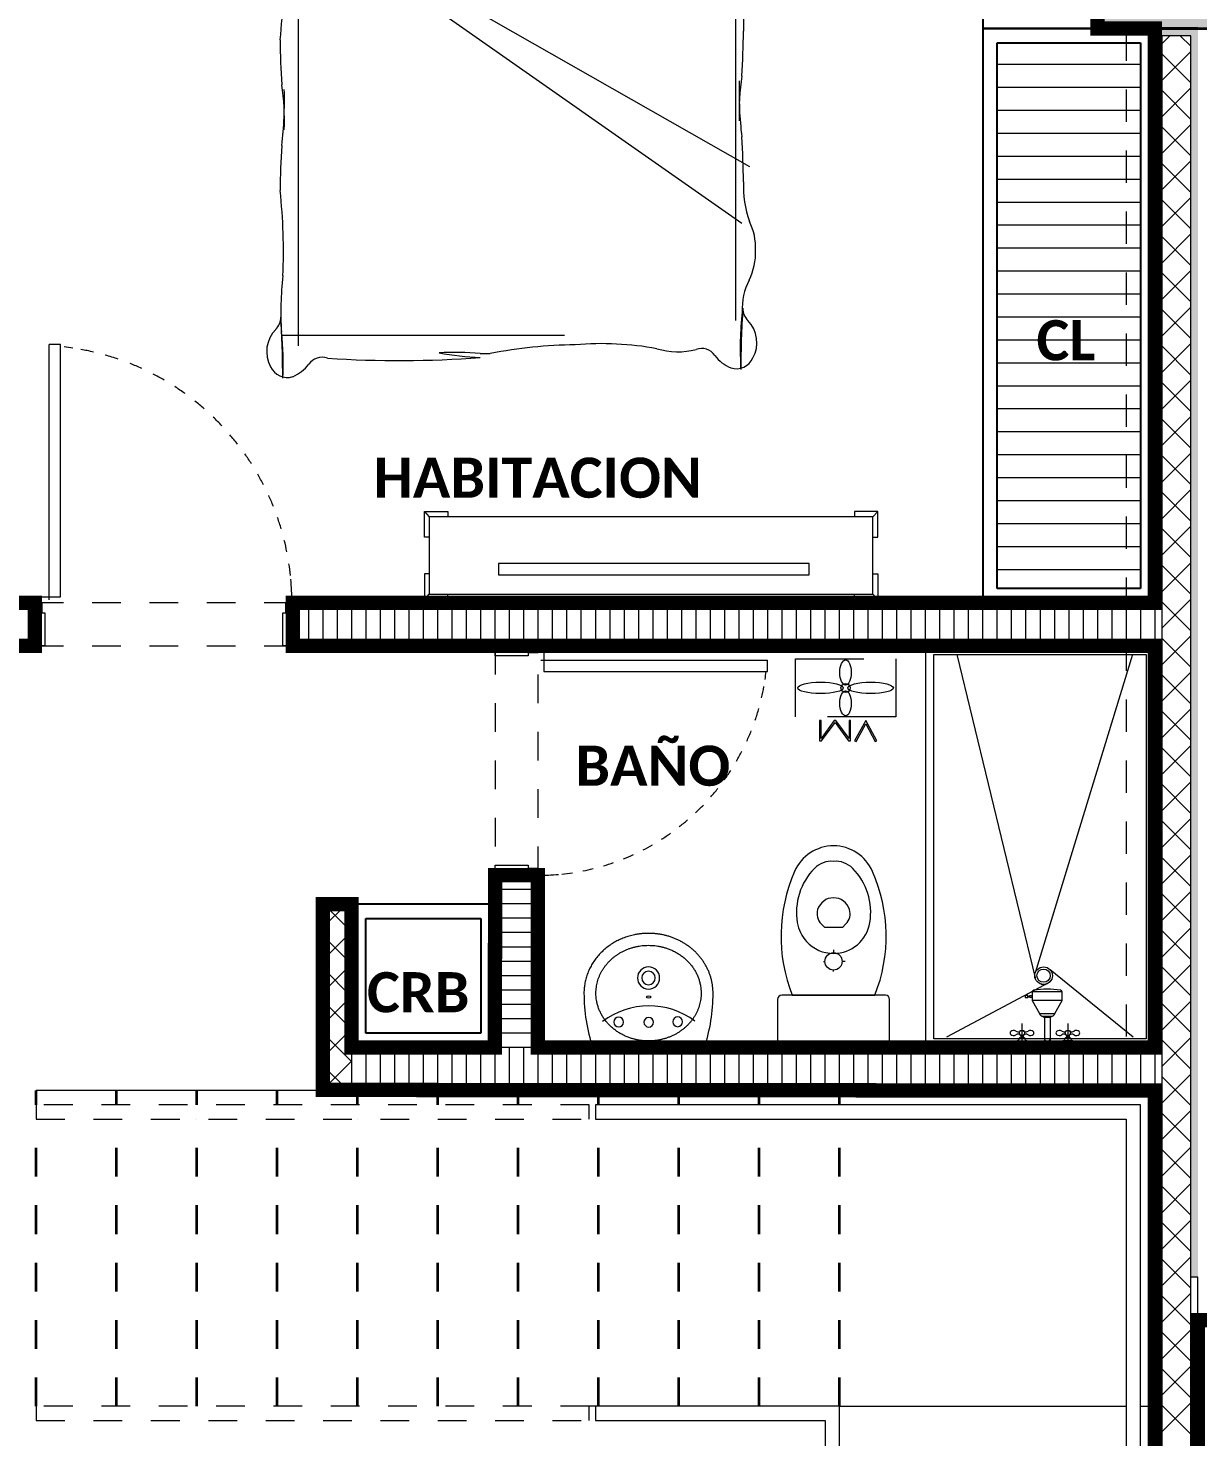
# Model space of a CAD drawing. Header units: metres. Extents: x -144 to 1000, y -717 to 29.
# Drawn here: x 739.323 to 743.401, y -554.171 to -549.262 of the extents above; entities that cross this region are included whole.
import ezdxf

# ---------------------------------------------------------------- set-up
doc = ezdxf.new("R2010")
doc.units = ezdxf.units.M
for name, pattern in [('Basculante', [0.11625, 0.075, -0.04125]), ('basculante modificado', [0.18, 0.1125, -0.0675]), ('Trazo', [0.45, 0.225, -0.225]), ('Trazo_2_', [0.47625, 0.238125, -0.238125])]:
    doc.linetypes.add(name, pattern=pattern)
doc.layers.get('0').update_dxf_attribs({"color": 1})
doc.layers.add('00-MEDICION', color=30, linetype='Continuous')
for name, color, linetype, lineweight in [('A-DETL', 1, 'Continuous', 9), ('A-DETL-GENF', 1, 'Continuous', 9), ('A-DETL-GENF-HDLN', 1, 'Trazo_2_', 9), ('A-DETL-THIN', 1, 'Continuous', 9), ('A-DOOR', 1, 'Continuous', 9), ('A-DOOR-FRAM', 1, 'Continuous', 9), ('A-DOOR-HDLN', 1, 'Trazo', 20), ('A-FLOR-OVHD', 7, 'Basculante', 9), ('A-GENM', 1, 'Continuous', 9), ('A-WALL', 4, 'Continuous', 9), ('G-ANNO-TEXT', 2, 'Continuous', 9), ('I-FURN', 2, 'Continuous', 9), ('P-SANR-FIXT', 1, 'Continuous', 9), ('S-COLS', 7, 'Continuous', 9)]:
    doc.layers.add(name, color=color, linetype=linetype, lineweight=lineweight)
doc.layers.add('A-WALL-PATT', color=7, linetype='Continuous', lineweight=35, true_color=0x9c9c9c)
doc.styles.add('Calibri_B', font='calibrib.ttf', dxfattribs={"height": 0.165})

# ---------------------------------------------------------------- blocks, each defined once
blk = doc.blocks.new('F')
at = {"layer": 'A-WALL-PATT', "lineweight": 5, "true_color": 0x747474}
h = blk.add_hatch(color=8, dxfattribs=at)
h.paths.add_polyline_path([(745.8341, -499.2194), (745.8341, -496.4697), (745.8091, -496.4697), (745.8091, -499.2194)])
h.paths.add_polyline_path([(745.8341, -496.3197), (745.8341, -494.9197), (745.8091, -494.9197), (745.8091, -496.3197)])
h.paths.add_polyline_path([(745.8091, -494.7697), (745.8341, -494.7697), (745.8341, -492.7694), (745.8091, -492.7694), (745.8091, -493.5654)])
at = {"layer": 'A-WALL-PATT', "true_color": 0x747474}
h = blk.add_hatch(color=8, dxfattribs=at)
h.paths.add_polyline_path([(745.9591, -499.2194), (745.9591, -497.2694), (745.9341, -497.2694), (745.9341, -499.2194)])
h.paths.add_polyline_path([(745.9341, -497.1194), (745.9591, -497.1194), (745.9591, -492.7694), (745.8341, -492.7694), (745.8341, -492.7944), (745.9341, -492.7944), (745.9341, -496.6168)])
at = {"layer": 'S-COLS', "true_color": 0x5b5b5b}
h = blk.add_hatch(color=251, dxfattribs=at)
h.paths.add_polyline_path([(737.9091, -511.6194), (738.4091, -511.6194), (738.4091, -510.7194), (737.9091, -510.7194), (737.9091, -511.4434)])
h.paths.add_polyline_path([(756.2089, -511.6194), (756.2089, -510.7194), (755.7089, -510.7194), (755.7089, -511.6194), (756.1555, -511.6194)])
h.paths.add_polyline_path([(746.1091, -511.6194), (746.1091, -510.7194), (745.6091, -510.7194), (745.6091, -511.6194)])
h.paths.add_polyline_path([(737.9701, -503.9194), (738.409, -503.9194), (738.409, -503.2194), (737.909, -503.2194), (737.909, -503.9194)])
h.paths.add_polyline_path([(751.9092, -503.9194), (752.4092, -503.9194), (752.409, -500.7694), (751.9092, -500.7694), (751.9092, -503.7694)])
h.paths.add_polyline_path([(755.8092, -503.9194), (756.2092, -503.9194), (756.2092, -503.2194), (755.8092, -503.2194), (755.8092, -503.737)])
h.paths.add_polyline_path([(741.8089, -503.9194), (743.8091, -503.9194), (743.8087, -503.4194), (742.1089, -503.4194), (742.1089, -501.2694), (743.8092, -501.2694), (743.8092, -500.7694), (741.8089, -500.7694), (741.8089, -503.7722)])
h.paths.add_polyline_path([(746.1091, -503.9194), (746.1091, -503.0194), (745.6091, -503.0194), (745.6091, -503.9194), (745.7591, -503.9194)])
h.paths.add_polyline_path([(745.6092, -501.6694), (746.1092, -501.6694), (746.1092, -500.7694), (745.6092, -500.7694), (745.6092, -500.8094)])
h.paths.add_polyline_path([(737.9089, -501.4694), (738.4089, -501.4694), (738.4089, -500.7684), (737.9089, -500.7684), (737.9089, -500.8434)])
h.paths.add_polyline_path([(756.2091, -501.4694), (756.2092, -501.4694), (756.2091, -500.7684), (755.8092, -500.7694), (755.8092, -501.4694), (756.0848, -501.4694)])
h.paths.add_polyline_path([(745.6841, -492.7694), (746.1091, -492.7694), (746.1091, -491.8694), (745.6091, -491.8694), (745.6091, -492.7694)])
h.paths.add_polyline_path([(756.2091, -492.7694), (756.2091, -491.8694), (755.7091, -491.8694), (755.7091, -492.7694), (756.1341, -492.7694)])
h.paths.add_polyline_path([(739.0091, -492.1694), (739.0091, -491.6694), (738.1091, -491.6694), (738.1091, -492.1694), (738.6028, -492.1694)])
at = {"layer": 'A-DETL', "color": 7, "linetype": 'basculante modificado'}
blk.add_line((745.7091, -492.7694), (745.7091, -500.7684), dxfattribs=at)
at = {"layer": 'A-DETL', "color": 7}
for p, q in [((745.8091, -496.4697), (741.9098, -496.4697)), ((743.8587, -497.5696), (743.8368, -497.5696)), ((744.7093, -497.5696), (745.7091, -497.5696)), ((745.7591, -497.5696), (745.8091, -497.5696))]:
    blk.add_line(p, q, dxfattribs=at)
at = {"layer": 'A-DETL', "color": 7, "linetype": 'Basculante', "lineweight": 35}
for p, q in [((741.9098, -496.5196), (741.9098, -496.4697)), ((742.1898, -496.5196), (742.1898, -496.4697)), ((742.4698, -496.5196), (742.4698, -496.4697)), ((742.7498, -496.5196), (742.7498, -496.4697)), ((743.0298, -496.5196), (743.0298, -496.4697)), ((743.3098, -496.5196), (743.3098, -496.4697)), ((743.5898, -496.5196), (743.5898, -496.4697)), ((743.8698, -496.5196), (743.8698, -496.4697)), ((744.1498, -496.5196), (744.1498, -496.4697)), ((744.4298, -496.5196), (744.4298, -496.4697)), ((744.7093, -496.5196), (744.7093, -496.4697)), ((741.9098, -497.5696), (741.9098, -496.5696)), ((742.1898, -497.5696), (742.1898, -496.5696)), ((742.4698, -497.5696), (742.4698, -496.5696)), ((742.7498, -497.5696), (742.7498, -496.5696)), ((743.0298, -497.5696), (743.0298, -496.5696)), ((743.3098, -497.5696), (743.3098, -496.5696)), ((743.5898, -497.5696), (743.5898, -496.5696)), ((743.8698, -497.5696), (743.8698, -496.5696)), ((744.1498, -497.5696), (744.1498, -496.5696)), ((744.4298, -497.5696), (744.4298, -496.5696)), ((744.7093, -497.5696), (744.7093, -496.5696))]:
    blk.add_line(p, q, dxfattribs=at)
at = {"layer": 'A-DETL-GENF', "color": 251, "true_color": 0x535353}
for p, q in [((745.2591, -492.8935), (745.7591, -492.8935)), ((745.2591, -492.9735), (745.7591, -492.9735)), ((745.2591, -493.0535), (745.7591, -493.0535)), ((745.2591, -493.1335), (745.7591, -493.1335)), ((745.2591, -493.2135), (745.7591, -493.2135)), ((745.2591, -493.2935), (745.7591, -493.2935)), ((745.2591, -493.3735), (745.7591, -493.3735)), ((745.2591, -493.4535), (745.7591, -493.4535)), ((745.2591, -493.5335), (745.7591, -493.5335)), ((745.2591, -493.6135), (745.7591, -493.6135)), ((745.2591, -493.6935), (745.7591, -493.6935)), ((745.2591, -493.7735), (745.7591, -493.7735)), ((745.2591, -493.8535), (745.7591, -493.8535)), ((745.2591, -493.9335), (745.7591, -493.9335)), ((745.2591, -494.0135), (745.7591, -494.0135)), ((745.2591, -494.0935), (745.7591, -494.0935)), ((745.2591, -494.1735), (745.7591, -494.1735)), ((745.2591, -494.2535), (745.7591, -494.2535)), ((745.2591, -494.3335), (745.7591, -494.3335)), ((745.2591, -494.4135), (745.7591, -494.4135)), ((745.2591, -494.4935), (745.7591, -494.4935)), ((745.2591, -494.5735), (745.7591, -494.5735)), ((745.2591, -494.6535), (745.7591, -494.6535))]:
    blk.add_line(p, q, dxfattribs=at)
at = {"layer": 'A-DETL-GENF', "linetype": 'Basculante'}
for p, q in [((741.9046, -494.7697), (741.9046, -494.9197)), ((742.8046, -494.7697), (741.9046, -494.7697)), ((742.8046, -494.9197), (742.8046, -494.7697)), ((741.9046, -494.9197), (742.8046, -494.9197)), ((743.6591, -494.9197), (743.5091, -494.9197)), ((743.5091, -494.9197), (743.5091, -495.7197)), ((743.6591, -495.7197), (743.6591, -494.9197)), ((743.5091, -495.7197), (743.6591, -495.7197))]:
    blk.add_line(p, q, dxfattribs=at)
at = {"layer": 'A-DETL-GENF'}
for p, q in [((744.6453, -495.1804), (744.6396, -495.1804)), ((744.6396, -495.1804), (744.6396, -495.2511)), ((744.6917, -495.1804), (744.6453, -495.2433)), ((744.6453, -495.2433), (744.6453, -495.1804)), ((744.6467, -495.2511), (744.6942, -495.1868)), ((744.6966, -495.1804), (744.6917, -495.1804)), ((744.6942, -495.1868), (744.7416, -495.2511)), ((744.743, -495.2433), (744.6966, -495.1804)), ((744.7487, -495.1804), (744.743, -495.1804)), ((744.743, -495.1804), (744.743, -495.2433)), ((744.7487, -495.2511), (744.7487, -495.1804)), ((744.8011, -495.1804), (744.7626, -495.2511)), ((744.7677, -495.2538), (744.8011, -495.1924)), ((744.8396, -495.2511), (744.8011, -495.1804)), ((744.8011, -495.1924), (744.8346, -495.2538)), ((744.6396, -495.2511), (744.6467, -495.2511)), ((744.7416, -495.2511), (744.7487, -495.2511)), ((744.7626, -495.2511), (744.7677, -495.2538)), ((744.8346, -495.2538), (744.8396, -495.2511))]:
    blk.add_line(p, q, dxfattribs=at)
blk.add_circle((744.7309, -495.0667), 0.0159, dxfattribs=at)
for centre, major_axis, ratio in [((744.7309, -495.013), (0, -0.0438), 0.454545), ((744.6435, -495.0667), (0.0795, 0), 0.25), ((744.8183, -495.0667), (-0.0795, 0), 0.25), ((744.7309, -495.1204), (0, -0.0438), 0.454545)]:
    blk.add_ellipse(centre, major_axis=major_axis, ratio=ratio, dxfattribs=at)
at = {"layer": 'A-DETL-GENF-HDLN'}
for p, q in [((744.5561, -494.9651), (744.9061, -494.9651)), ((744.5561, -495.1679), (744.5561, -494.9651)), ((744.9061, -494.9651), (744.9061, -495.1679)), ((744.9061, -495.1679), (744.5561, -495.1679))]:
    blk.add_line(p, q, dxfattribs=at)
at = {"layer": 'A-DETL-THIN'}
for p, q in [((745.7591, -492.8194), (745.2591, -492.8194)), ((745.2591, -492.8194), (745.2591, -494.7197)), ((745.7591, -494.7197), (745.7591, -492.8194)), ((745.2591, -494.7197), (745.7591, -494.7197)), ((745.7591, -496.5196), (743.8587, -496.5196)), ((743.8587, -496.5196), (743.8587, -496.5696)), ((745.7591, -499.1694), (745.7591, -496.5196)), ((743.8587, -496.5696), (745.7091, -496.5696)), ((745.7091, -496.5696), (745.7091, -499.1194)), ((744.7093, -497.5696), (743.8587, -497.5696)), ((743.8587, -497.5696), (743.8587, -497.6196)), ((744.7093, -498.1194), (744.7093, -497.5696)), ((743.8587, -497.6196), (744.6593, -497.6196)), ((744.6593, -497.6196), (744.6593, -498.0694))]:
    blk.add_line(p, q, dxfattribs=at)
at = {"layer": 'A-DOOR', "lineweight": 15}
for p, q in [((741.9946, -493.8697), (741.9546, -493.8697)), ((741.9546, -494.7597), (741.9546, -493.8697)), ((741.9946, -494.7497), (741.9946, -493.8697)), ((741.9046, -494.7597), (741.9196, -494.7597)), ((741.9196, -494.7497), (741.9946, -494.7497)), ((741.9196, -494.7597), (741.9196, -494.7497)), ((743.6691, -494.9197), (743.6691, -494.9347)), ((743.6691, -494.9347), (743.6791, -494.9347)), ((743.6691, -494.9697), (744.4591, -494.9697)), ((743.6791, -494.9347), (743.6791, -495.0097)), ((744.4591, -495.0097), (744.4591, -494.9697)), ((743.6791, -495.0097), (744.4591, -495.0097))]:
    blk.add_line(p, q, dxfattribs=at)
at = {"layer": 'A-DOOR'}
for p, q in [((741.9046, -494.7697), (741.9046, -494.9197)), ((743.6591, -494.9197), (743.5091, -494.9197))]:
    blk.add_line(p, q, dxfattribs=at)
for centre, radius, start, end in [((741.9061, -494.7676), 0.8947, 81.55, 83.5406), ((741.9061, -494.7676), 0.8947, 76.8489, 79.7418), ((741.9061, -494.7676), 0.8947, 76.8489, 79.7418), ((741.9061, -494.7676), 0.8947, 71.1143, 74.1684), ((741.9061, -494.7676), 0.8947, 65.4451, 68.2717), ((741.9061, -494.7676), 0.8947, 59.8378, 62.634), ((741.9061, -494.7676), 0.8947, 54.2878, 57.0559), ((741.9061, -494.7676), 0.8947, 48.7903, 51.5328), ((741.9061, -494.7676), 0.8947, 43.3395, 46.0594), ((741.9061, -494.7676), 0.8947, 37.9295, 40.6298), ((741.9061, -494.7676), 0.8947, 32.5538, 35.2378), ((741.9061, -494.7676), 0.8947, 27.2056, 29.8767), ((741.9061, -494.7676), 0.8947, 21.8777, 24.5395), ((741.9061, -494.7676), 0.8947, 16.5629, 19.2191), ((741.9061, -494.7676), 0.8947, 11.2538, 13.9081), ((741.9061, -494.7676), 0.8947, 5.9429, 8.5991), ((741.9061, -494.7676), 0.8947, 0, 5.1398), ((743.6591, -494.9197), 0.8, 351.55, 353.5406), ((743.6591, -494.9197), 0.8, 346.8489, 349.7418), ((743.6591, -494.9197), 0.8, 346.8489, 349.7418), ((743.6591, -494.9197), 0.8, 341.1143, 344.1684), ((743.6591, -494.9197), 0.8, 335.4451, 338.2717), ((743.6591, -494.9197), 0.8, 329.8378, 332.634), ((743.6591, -494.9197), 0.8, 324.2878, 327.0559), ((743.6591, -494.9197), 0.8, 318.7903, 321.5328), ((743.6591, -494.9197), 0.8, 313.3395, 316.0594), ((743.6591, -494.9197), 0.8, 307.9295, 310.6298), ((743.6591, -494.9197), 0.8, 297.2056, 299.8767), ((743.6591, -494.9197), 0.8, 302.5538, 305.2378), ((743.6591, -494.9197), 0.8, 291.8777, 294.5395), ((743.6591, -494.9197), 0.8, 275.9429, 278.5991), ((743.6591, -494.9197), 0.8, 281.2538, 283.9081), ((743.6591, -494.9197), 0.8, 286.5629, 289.2191), ((743.6591, -494.9197), 0.8, 270, 275.1398)]:
    blk.add_arc(centre, radius, start, end, dxfattribs=at)
at = {"layer": 'A-DOOR-FRAM', "lineweight": 15}
for p, q in [((741.9046, -494.7697), (741.9296, -494.7697)), ((741.9296, -494.7697), (741.9296, -494.8047)), ((742.7796, -494.7697), (742.8046, -494.7697)), ((742.7796, -494.8047), (742.7796, -494.7697)), ((741.9296, -494.8047), (741.9396, -494.8047)), ((741.9396, -494.8047), (741.9396, -494.9197)), ((742.7696, -494.8047), (742.7796, -494.8047)), ((742.7696, -494.9197), (742.7696, -494.8047)), ((741.9396, -494.9197), (741.9046, -494.9197)), ((742.8046, -494.9197), (742.7696, -494.9197)), ((743.5091, -494.9547), (743.5091, -494.9197)), ((743.6591, -494.9197), (743.6591, -494.9447)), ((743.6241, -494.9547), (743.5091, -494.9547)), ((743.6241, -494.9447), (743.6241, -494.9547)), ((743.6591, -494.9447), (743.6241, -494.9447)), ((743.5091, -495.6847), (743.6241, -495.6847)), ((743.5091, -495.7197), (743.5091, -495.6847)), ((743.6241, -495.6847), (743.6241, -495.6947)), ((743.6241, -495.6947), (743.6591, -495.6947)), ((743.6591, -495.6947), (743.6591, -495.7197))]:
    blk.add_line(p, q, dxfattribs=at)
at = {"layer": 'A-DOOR-HDLN'}
for p, q in [((742.8046, -494.9197), (742.8046, -494.7697)), ((743.5091, -495.7197), (743.6591, -495.7197))]:
    blk.add_line(p, q, dxfattribs=at)
at = {"layer": 'A-FLOR-OVHD'}
for p, q in [((743.8368, -496.5196), (741.9098, -496.5196)), ((741.9098, -496.5196), (741.9098, -496.5696)), ((743.8368, -496.5696), (743.8368, -496.5196)), ((741.9098, -496.5696), (743.8368, -496.5696)), ((741.9098, -497.5696), (741.9098, -497.6196)), ((743.8368, -497.5696), (741.9098, -497.5696)), ((743.8368, -497.6196), (743.8368, -497.5696)), ((741.9098, -497.6196), (743.8368, -497.6196))]:
    blk.add_line(p, q, dxfattribs=at)
at = {"layer": 'A-GENM', "lineweight": 25}
for p, q in [((745.2091, -491.8197), (745.2091, -492.7694)), ((745.6091, -492.7694), (745.6091, -491.8197)), ((745.8091, -492.7694), (745.2091, -492.7694)), ((745.2091, -492.7694), (745.2091, -494.7697)), ((745.2091, -492.7694), (745.6091, -492.7694)), ((745.8091, -494.7697), (745.8091, -492.7694)), ((745.2591, -492.8194), (745.7591, -492.8194)), ((745.2591, -494.7197), (745.2591, -492.8194)), ((745.7591, -492.8194), (745.7591, -494.7197)), ((745.7591, -494.7197), (745.2591, -494.7197)), ((745.2091, -494.7697), (745.8091, -494.7697)), ((743.5091, -495.8197), (743.0091, -495.8197)), ((743.0091, -495.8197), (743.0091, -496.3197)), ((743.5091, -496.3197), (743.5091, -495.8197)), ((743.0591, -496.2697), (743.0591, -495.8697)), ((743.0591, -495.8697), (743.4591, -495.8697)), ((743.4591, -495.8697), (743.4591, -496.2697)), ((743.4591, -496.2697), (743.0591, -496.2697)), ((743.0091, -496.3197), (743.5091, -496.3197))]:
    blk.add_line(p, q, dxfattribs=at)
at = {"layer": 'A-WALL', "lineweight": 35}
for p, q in [((745.8091, -492.7694), (745.8091, -494.7697)), ((745.9591, -492.7694), (745.8091, -492.7694)), ((741.9046, -494.7697), (741.8091, -494.7697)), ((741.9046, -494.9197), (741.9046, -494.7697)), ((745.8091, -494.7697), (742.8046, -494.7697)), ((742.8046, -494.7697), (742.8046, -494.9197)), ((741.8091, -494.9197), (741.9046, -494.9197)), ((742.8046, -494.9197), (745.8091, -494.9197)), ((745.8091, -494.9197), (745.8091, -496.3197)), ((743.5091, -495.7197), (743.5091, -496.3197)), ((743.6591, -495.7197), (743.5091, -495.7197)), ((743.6591, -496.3197), (743.6591, -495.7197)), ((743.0091, -495.8197), (742.9091, -495.8197)), ((742.9091, -495.8197), (742.9091, -496.4697)), ((743.0091, -496.3197), (743.0091, -495.8197)), ((743.5091, -496.3197), (743.0091, -496.3197)), ((745.8091, -496.3197), (743.6591, -496.3197)), ((742.9091, -496.4697), (745.8091, -496.4697)), ((745.8091, -496.4697), (745.8091, -499.2194))]:
    blk.add_line(p, q, dxfattribs=at)
at = {"layer": 'A-WALL'}
for p, q in [((745.8341, -499.2444), (745.8341, -492.7944)), ((745.9341, -492.7944), (745.8341, -492.7944)), ((745.9341, -499.2444), (745.9341, -492.7944)), ((745.8341, -494.7697), (745.8091, -494.7697)), ((745.8341, -494.9197), (745.8091, -494.9197)), ((743.0091, -496.3197), (743.0091, -496.4697)), ((745.8341, -496.3197), (745.8091, -496.3197)), ((745.8341, -496.4697), (745.8091, -496.4697)), ((745.9591, -497.1194), (745.9341, -497.1194)), ((745.9341, -497.2694), (745.9591, -497.2694))]:
    blk.add_line(p, q, dxfattribs=at)
at = {"layer": 'A-WALL-PATT', "color": 1, "lineweight": 5, "true_color": 0xff0000}
for p, q in [((745.8341, -492.8212), (745.8609, -492.7944)), ((745.9341, -492.8309), (745.8976, -492.7944)), ((745.8341, -492.9485), (745.9341, -492.8485)), ((745.9341, -492.9582), (745.8341, -492.8582)), ((745.8341, -493.0758), (745.9341, -492.9758)), ((745.9341, -493.0855), (745.8341, -492.9855)), ((745.8341, -493.2031), (745.9341, -493.1031)), ((745.9341, -493.2127), (745.8341, -493.1127)), ((745.8341, -493.3303), (745.9341, -493.2303)), ((745.9341, -493.34), (745.8341, -493.24)), ((745.8341, -493.4576), (745.9341, -493.3576)), ((745.9341, -493.4673), (745.8341, -493.3673)), ((745.8341, -493.5849), (745.9341, -493.4849)), ((745.9341, -493.5946), (745.8341, -493.4946)), ((745.8341, -493.7122), (745.9341, -493.6122)), ((745.9341, -493.7219), (745.8341, -493.6219)), ((745.8341, -493.8394), (745.9341, -493.7394)), ((745.9341, -493.8491), (745.8341, -493.7491)), ((745.8341, -493.9667), (745.9341, -493.8667)), ((745.9341, -493.9764), (745.8341, -493.8764)), ((745.8341, -494.094), (745.9341, -493.994)), ((745.9341, -494.1037), (745.8341, -494.0037)), ((745.8341, -494.2213), (745.9341, -494.1213)), ((745.9341, -494.231), (745.8341, -494.131)), ((745.8341, -494.3486), (745.9341, -494.2486)), ((745.9341, -494.3583), (745.8341, -494.2583)), ((745.8341, -494.4758), (745.9341, -494.3758)), ((745.9341, -494.4855), (745.8341, -494.3855)), ((745.8341, -494.6031), (745.9341, -494.5031)), ((745.9341, -494.6128), (745.8341, -494.5128)), ((745.8341, -494.7304), (745.9341, -494.6304)), ((745.9341, -494.7401), (745.8341, -494.6401)), ((745.8341, -494.8577), (745.9341, -494.7577)), ((745.9341, -494.8674), (745.8341, -494.7674)), ((745.8341, -494.985), (745.9341, -494.885)), ((745.9341, -494.9947), (745.8341, -494.8947)), ((745.8341, -495.1122), (745.9341, -495.0122)), ((745.9341, -495.1219), (745.8341, -495.0219)), ((745.8341, -495.2395), (745.9341, -495.1395)), ((745.9341, -495.2492), (745.8341, -495.1492)), ((745.8341, -495.3668), (745.9341, -495.2668)), ((745.9341, -495.3765), (745.8341, -495.2765)), ((745.8341, -495.4941), (745.9341, -495.3941)), ((745.9341, -495.5038), (745.8341, -495.4038)), ((745.8341, -495.6214), (745.9341, -495.5214)), ((745.9341, -495.631), (745.8341, -495.531)), ((745.8341, -495.7486), (745.9341, -495.6486)), ((745.9341, -495.7583), (745.8341, -495.6583)), ((745.8341, -495.8759), (745.9341, -495.7759)), ((745.9341, -495.8856), (745.8341, -495.7856)), ((745.8341, -496.0032), (745.9341, -495.9032)), ((745.9341, -496.0129), (745.8341, -495.9129)), ((745.8341, -496.1305), (745.9341, -496.0305)), ((745.9341, -496.1402), (745.8341, -496.0402)), ((745.8341, -496.2578), (745.9341, -496.1578)), ((745.9341, -496.2674), (745.8341, -496.1674)), ((745.8341, -496.385), (745.9341, -496.285)), ((745.9341, -496.3947), (745.8341, -496.2947)), ((745.8341, -496.5123), (745.9341, -496.4123)), ((745.9341, -496.522), (745.8341, -496.422)), ((745.8341, -496.6396), (745.9341, -496.5396)), ((745.9341, -496.6493), (745.8341, -496.5493)), ((745.8341, -496.7669), (745.9341, -496.6669)), ((745.9341, -496.7766), (745.8341, -496.6766)), ((745.8341, -496.8941), (745.9341, -496.7941)), ((745.9341, -496.9038), (745.8341, -496.8038)), ((745.8341, -497.0214), (745.9341, -496.9214)), ((745.9341, -497.0311), (745.8341, -496.9311)), ((745.8341, -497.1487), (745.9341, -497.0487)), ((745.9341, -497.1584), (745.8341, -497.0584)), ((745.8341, -497.276), (745.9341, -497.176)), ((745.9341, -497.2857), (745.8341, -497.1857)), ((745.8341, -497.4033), (745.9341, -497.3033)), ((745.9341, -497.413), (745.8341, -497.313)), ((745.8341, -497.5305), (745.9341, -497.4305)), ((745.9341, -497.5402), (745.8341, -497.4402)), ((745.8341, -497.6578), (745.9341, -497.5578)), ((745.9341, -497.6675), (745.8341, -497.5675))]:
    blk.add_line(p, q, dxfattribs=at)
at = {"layer": 'A-WALL-PATT', "color": 8, "lineweight": 5, "true_color": 0x727272}
for p, q in [((742.8087, -494.7697), (742.8087, -494.9197)), ((742.8587, -494.7697), (742.8587, -494.9197)), ((742.9087, -494.7697), (742.9087, -494.9197)), ((742.9587, -494.7697), (742.9587, -494.9197)), ((743.0087, -494.7697), (743.0087, -494.9197)), ((743.0587, -494.7697), (743.0587, -494.9197)), ((743.1087, -494.7697), (743.1087, -494.9197)), ((743.1587, -494.7697), (743.1587, -494.9197)), ((743.2087, -494.7697), (743.2087, -494.9197)), ((743.2587, -494.7697), (743.2587, -494.9197)), ((743.3087, -494.7697), (743.3087, -494.9197)), ((743.3587, -494.7697), (743.3587, -494.9197)), ((743.4087, -494.7697), (743.4087, -494.9197)), ((743.4587, -494.7697), (743.4587, -494.9197)), ((743.5087, -494.7697), (743.5087, -494.9197)), ((743.5587, -494.7697), (743.5587, -494.9197)), ((743.6087, -494.7697), (743.6087, -494.9197)), ((743.6587, -494.7697), (743.6587, -494.9197)), ((743.7087, -494.7697), (743.7087, -494.9197)), ((743.7587, -494.7697), (743.7587, -494.9197)), ((743.8087, -494.7697), (743.8087, -494.9197)), ((743.8587, -494.7697), (743.8587, -494.9197)), ((743.9087, -494.7697), (743.9087, -494.9197)), ((743.9587, -494.7697), (743.9587, -494.9197)), ((744.0087, -494.7697), (744.0087, -494.9197)), ((744.0587, -494.7697), (744.0587, -494.9197)), ((744.1087, -494.7697), (744.1087, -494.9197)), ((744.1587, -494.7697), (744.1587, -494.9197)), ((744.2087, -494.7697), (744.2087, -494.9197)), ((744.2587, -494.7697), (744.2587, -494.9197)), ((744.3087, -494.7697), (744.3087, -494.9197)), ((744.3587, -494.7697), (744.3587, -494.9197)), ((744.4087, -494.7697), (744.4087, -494.9197)), ((744.4587, -494.7697), (744.4587, -494.9197)), ((744.5087, -494.7697), (744.5087, -494.9197)), ((744.5587, -494.7697), (744.5587, -494.9197)), ((744.6087, -494.7697), (744.6087, -494.9197)), ((744.6587, -494.7697), (744.6587, -494.9197)), ((744.7087, -494.7697), (744.7087, -494.9197)), ((744.7587, -494.7697), (744.7587, -494.9197)), ((744.8087, -494.7697), (744.8087, -494.9197)), ((744.8587, -494.7697), (744.8587, -494.9197)), ((744.9087, -494.7697), (744.9087, -494.9197)), ((744.9587, -494.7697), (744.9587, -494.9197)), ((745.0087, -494.7697), (745.0087, -494.9197)), ((745.0587, -494.7697), (745.0587, -494.9197)), ((745.1087, -494.7697), (745.1087, -494.9197)), ((745.1587, -494.7697), (745.1587, -494.9197)), ((745.2087, -494.7697), (745.2087, -494.9197)), ((745.2587, -494.7697), (745.2587, -494.9197)), ((745.3087, -494.7697), (745.3087, -494.9197)), ((745.3587, -494.7697), (745.3587, -494.9197)), ((745.4087, -494.7697), (745.4087, -494.9197)), ((745.4587, -494.7697), (745.4587, -494.9197)), ((745.5087, -494.7697), (745.5087, -494.9197)), ((745.5587, -494.7697), (745.5587, -494.9197)), ((745.6087, -494.7697), (745.6087, -494.9197)), ((745.6587, -494.7697), (745.6587, -494.9197)), ((745.7087, -494.7697), (745.7087, -494.9197)), ((745.7587, -494.7697), (745.7587, -494.9197)), ((745.8087, -494.7697), (745.8087, -494.9197)), ((743.6591, -495.7695), (743.5091, -495.7695)), ((743.6591, -495.8195), (743.5091, -495.8195)), ((743.6591, -495.8695), (743.5091, -495.8695)), ((743.6591, -495.9195), (743.5091, -495.9195)), ((743.6591, -495.9695), (743.5091, -495.9695)), ((743.6591, -496.0195), (743.5091, -496.0195)), ((743.6591, -496.0695), (743.5091, -496.0695)), ((743.6591, -496.1195), (743.5091, -496.1195)), ((743.6591, -496.1695), (743.5091, -496.1695)), ((743.6591, -496.2195), (743.5091, -496.2195)), ((743.6591, -496.2695), (743.5091, -496.2695)), ((743.0587, -496.3197), (743.0587, -496.4697)), ((743.1087, -496.3197), (743.1087, -496.4697)), ((743.1587, -496.3197), (743.1587, -496.4697)), ((743.2087, -496.3197), (743.2087, -496.4697)), ((743.2587, -496.3197), (743.2587, -496.4697)), ((743.3087, -496.3197), (743.3087, -496.4697)), ((743.3587, -496.3197), (743.3587, -496.4697)), ((743.4087, -496.3197), (743.4087, -496.4697)), ((743.4587, -496.3197), (743.4587, -496.4697)), ((743.5087, -496.3197), (743.5087, -496.4697)), ((743.6591, -496.3195), (743.5091, -496.3195)), ((743.5587, -496.3197), (743.5587, -496.4697)), ((743.6087, -496.3197), (743.6087, -496.4697)), ((743.6587, -496.3197), (743.6587, -496.4697)), ((743.7087, -496.3197), (743.7087, -496.4697)), ((743.7587, -496.3197), (743.7587, -496.4697)), ((743.8087, -496.3197), (743.8087, -496.4697)), ((743.8587, -496.3197), (743.8587, -496.4697)), ((743.9087, -496.3197), (743.9087, -496.4697)), ((743.9587, -496.3197), (743.9587, -496.4697)), ((744.0087, -496.3197), (744.0087, -496.4697)), ((744.0587, -496.3197), (744.0587, -496.4697)), ((744.1087, -496.3197), (744.1087, -496.4697)), ((744.1587, -496.3197), (744.1587, -496.4697)), ((744.2087, -496.3197), (744.2087, -496.4697)), ((744.2587, -496.3197), (744.2587, -496.4697)), ((744.3087, -496.3197), (744.3087, -496.4697)), ((744.3587, -496.3197), (744.3587, -496.4697)), ((744.4087, -496.3197), (744.4087, -496.4697)), ((744.4587, -496.3197), (744.4587, -496.4697)), ((744.5087, -496.3197), (744.5087, -496.4697)), ((744.5587, -496.3197), (744.5587, -496.4697)), ((744.6087, -496.3197), (744.6087, -496.4697)), ((744.6587, -496.3197), (744.6587, -496.4697)), ((744.7087, -496.3197), (744.7087, -496.4697)), ((744.7587, -496.3197), (744.7587, -496.4697)), ((744.8087, -496.3197), (744.8087, -496.4697)), ((744.8587, -496.3197), (744.8587, -496.4697)), ((744.9087, -496.3197), (744.9087, -496.4697)), ((744.9587, -496.3197), (744.9587, -496.4697)), ((745.0087, -496.3197), (745.0087, -496.4697)), ((745.0587, -496.3197), (745.0587, -496.4697)), ((745.1087, -496.3197), (745.1087, -496.4697)), ((745.1587, -496.3197), (745.1587, -496.4697)), ((745.2087, -496.3197), (745.2087, -496.4697)), ((745.2587, -496.3197), (745.2587, -496.4697)), ((745.3087, -496.3197), (745.3087, -496.4697)), ((745.3587, -496.3197), (745.3587, -496.4697)), ((745.4087, -496.3197), (745.4087, -496.4697)), ((745.4587, -496.3197), (745.4587, -496.4697)), ((745.5087, -496.3197), (745.5087, -496.4697)), ((745.5587, -496.3197), (745.5587, -496.4697)), ((745.6087, -496.3197), (745.6087, -496.4697)), ((745.6587, -496.3197), (745.6587, -496.4697)), ((745.7087, -496.3197), (745.7087, -496.4697)), ((745.7587, -496.3197), (745.7587, -496.4697)), ((745.8087, -496.3197), (745.8087, -496.4697)), ((745.9587, -497.2694), (745.9587, -497.1194))]:
    blk.add_line(p, q, dxfattribs=at)
at = {"layer": 'A-WALL-PATT', "color": 8, "lineweight": 5, "true_color": 0x747474}
for p, q in [((742.9091, -495.9018), (742.9912, -495.8197)), ((743.0091, -495.9163), (742.9125, -495.8197)), ((742.9091, -496.0149), (743.0091, -495.9149)), ((743.0091, -496.0294), (742.9091, -495.9294)), ((742.9091, -496.1281), (743.0091, -496.0281)), ((743.0091, -496.1426), (742.9091, -496.0426)), ((742.9091, -496.2412), (743.0091, -496.1412)), ((743.0091, -496.2557), (742.9091, -496.1557)), ((742.9091, -496.3543), (743.0091, -496.2543)), ((743.0091, -496.3689), (742.9091, -496.2689)), ((742.9091, -496.4675), (743.0091, -496.3675)), ((742.9968, -496.4697), (742.9091, -496.382))]:
    blk.add_line(p, q, dxfattribs=at)
at = {"layer": 'I-FURN'}
for p, q in [((742.8227, -491.8453), (742.8227, -493.8751)), ((744.3477, -491.8404), (744.3477, -493.7864)), ((742.8227, -492.3539), (744.3964, -493.2503)), ((742.8227, -492.3639), (744.3695, -493.4473)), ((742.7675, -493.837), (743.7515, -493.837)), ((743.2628, -494.4523), (743.3442, -494.4523)), ((743.2628, -494.5418), (743.2628, -494.4523)), ((743.2628, -494.4523), (743.2797, -494.4709)), ((743.2797, -494.4709), (743.2797, -494.74)), ((744.8265, -494.4709), (743.2797, -494.4709)), ((743.3442, -494.4523), (743.3442, -494.4709)), ((744.762, -494.4523), (744.762, -494.4709)), ((744.8435, -494.4523), (744.762, -494.4523)), ((744.8435, -494.4523), (744.8265, -494.4709)), ((744.8265, -494.74), (744.8265, -494.4709)), ((744.8435, -494.5418), (744.8435, -494.4523)), ((743.2797, -494.5418), (743.2628, -494.5418)), ((744.8265, -494.5418), (744.8435, -494.5418)), ((743.5206, -494.6336), (743.5206, -494.6728)), ((744.6046, -494.6336), (743.5206, -494.6336)), ((744.6046, -494.6728), (744.6046, -494.6336)), ((743.2628, -494.6691), (743.2628, -494.7587)), ((743.2797, -494.6691), (743.2628, -494.6691)), ((743.5206, -494.6728), (744.6046, -494.6728)), ((744.8265, -494.6691), (744.8435, -494.6691)), ((744.8435, -494.6691), (744.8435, -494.7587)), ((743.2628, -494.7587), (743.2797, -494.74)), ((743.2628, -494.7587), (743.3442, -494.7587)), ((743.2797, -494.74), (744.8265, -494.74)), ((743.3442, -494.7587), (743.3442, -494.74)), ((744.762, -494.7587), (744.762, -494.74)), ((744.8435, -494.7587), (744.762, -494.7587)), ((744.8435, -494.7587), (744.8265, -494.74))]:
    blk.add_line(p, q, dxfattribs=at)
for centre, radius, start, end in [((740.7896, -492.5945), 1.9819, 353.7989, 2.4013), ((744.7452, -492.7631), 0.3706, 160.6064, 182.328), ((745.1337, -492.7982), 2.3738, 180.2505, 184.0312), ((742.0012, -492.7678), 2.3738, 355.9688, 359.7495), ((745.2376, -493.0617), 0.8777, 171.6773, 181.923), ((745.7257, -492.9879), 1.3659, 178.4575, 186.6698), ((741.8973, -493.0922), 0.8777, 358.077, 8.3227), ((741.4091, -493.0184), 1.3659, 353.3302, 1.5425), ((742.0012, -493.3135), 2.3738, 0.2505, 4.0312), ((745.1337, -493.3439), 2.3738, 175.9688, 179.7495), ((744.7452, -493.3181), 0.3706, 177.672, 199.3936), ((740.7896, -493.5476), 1.9819, 357.5987, 6.2011), ((744.2171, -493.532), 0.2003, 357.3508, 26.953), ((744.1983, -493.549), 0.219, 333.8724, 2.0368), ((743.8538, -493.7597), 1.0916, 173.2091, 183.5535), ((744.5887, -493.7461), 0.2183, 152.5424, 182.8438), ((747.549, -493.9553), 3.1832, 176.1944, 180.0265), ((744.43, -493.7454), 0.0572, 178.5556, 226.2435), ((742.7048, -493.7759), 0.0572, 313.7565, 1.4444), ((739.5858, -493.9857), 3.1832, 359.9735, 3.8056), ((745.574, -493.886), 1.2103, 173.88, 183.3505), ((744.3112, -493.8639), 0.1105, 331.2787, 44.2159), ((742.8236, -493.8943), 0.1105, 135.7841, 208.7213), ((741.9957, -493.9306), 0.7754, 355.8141, 7.6479), ((743.8133, -495.5485), 1.6778, 90.8346, 101.0225), ((743.8746, -494.8413), 0.9742, 86.5835, 95.0474), ((743.8952, -494.8413), 0.9731, 79.4443, 87.7924), ((744.1462, -493.6494), 0.2462, 252.8192, 285.0013), ((744.2288, -493.9398), 0.0559, 34.1356, 109.7689), ((742.7461, -493.85), 0.1443, 293.7061, 321.956), ((742.906, -493.9703), 0.0559, 70.2311, 145.8644), ((743.1734, -490.2431), 3.683, 266.1316, 274.4267), ((743.3719, -494.8718), 0.9742, 84.9526, 93.4165), ((743.496, -492.9002), 1.0156, 259.6685, 267.8399), ((743.4831, -493.054), 0.8477, 268.2758, 270.6397), ((744.3887, -493.8195), 0.1443, 218.044, 246.2939), ((744.3496, -493.8901), 0.0644, 252.9418, 335.3448), ((742.7852, -493.9205), 0.0644, 204.6552, 287.0582)]:
    blk.add_arc(centre, radius, start, end, dxfattribs=at)
at = {"layer": 'P-SANR-FIXT'}
for p, q in [((745.0091, -494.9197), (745.0091, -496.3197)), ((745.0391, -496.2897), (745.0391, -494.9497)), ((745.0391, -494.9497), (745.7791, -494.9497)), ((745.1192, -494.9497), (745.3915, -496.0766)), ((745.7316, -494.9497), (745.3922, -496.0599)), ((745.7791, -494.9497), (745.7791, -496.2897)), ((744.6583, -495.9014), (744.646, -495.8891)), ((744.7199, -495.9014), (744.6583, -495.9014)), ((744.7322, -495.8891), (744.7199, -495.9014)), ((744.6891, -495.9797), (744.6891, -495.9897)), ((744.6541, -496.0197), (744.6591, -496.0197)), ((744.6891, -496.0547), (744.6891, -496.0497)), ((744.7291, -496.0197), (744.7191, -496.0197)), ((745.7335, -496.2833), (745.4442, -496.049)), ((745.0836, -496.2826), (745.4421, -496.092)), ((745.426, -496.1006), (745.4122, -496.1006)), ((744.4937, -496.1524), (744.4937, -496.3047)), ((744.6891, -496.1374), (744.5087, -496.1374)), ((744.5451, -496.1374), (744.8331, -496.1374)), ((744.8696, -496.1374), (744.6891, -496.1374)), ((744.8846, -496.3047), (744.8846, -496.1524)), ((745.366, -496.139), (745.3572, -496.139)), ((745.3572, -496.139), (745.3572, -496.1449)), ((745.3572, -496.1449), (745.366, -496.1449)), ((745.366, -496.1449), (745.366, -496.139)), ((745.366, -496.1406), (745.3729, -496.1406)), ((745.366, -496.1433), (745.3729, -496.1433)), ((745.3729, -496.139), (745.3817, -496.139)), ((745.3729, -496.1449), (745.3729, -496.139)), ((745.3817, -496.1449), (745.3729, -496.1449)), ((745.3817, -496.1258), (745.3817, -496.1562)), ((745.4857, -496.1258), (745.3817, -496.1258)), ((745.4857, -496.1562), (745.4857, -496.1258)), ((745.3817, -496.1562), (745.4071, -496.2012)), ((745.4857, -496.1562), (745.3817, -496.1562)), ((745.4071, -496.2012), (745.4604, -496.2012)), ((745.4604, -496.2012), (745.4857, -496.1562)), ((745.3459, -496.2363), (745.3459, -496.3197)), ((745.4155, -496.2109), (745.4519, -496.2109)), ((745.4235, -496.2147), (745.4155, -496.2109)), ((745.4243, -496.2147), (745.4243, -496.2922)), ((745.4439, -496.2147), (745.4243, -496.2147)), ((745.4519, -496.2109), (745.4439, -496.2147)), ((745.4439, -496.2147), (745.4439, -496.2922)), ((745.5059, -496.2363), (745.5059, -496.3197)), ((745.7791, -496.2897), (745.0391, -496.2897)), ((745.3281, -496.2975), (745.3254, -496.3107)), ((745.3297, -496.2959), (745.3621, -496.2959)), ((745.3379, -496.2856), (745.3539, -496.2856)), ((745.3382, -496.2613), (745.3382, -496.2636)), ((745.3413, -496.2613), (745.3382, -496.2613)), ((745.3415, -496.2788), (745.3415, -496.2856)), ((745.3504, -496.2788), (745.3504, -496.2856)), ((745.3536, -496.2613), (745.3505, -496.2613)), ((745.3536, -496.2636), (745.3536, -496.2613)), ((745.3665, -496.3107), (745.3637, -496.2975)), ((745.4243, -496.2922), (745.4243, -496.3117)), ((745.4439, -496.2922), (745.4439, -496.3117)), ((745.4854, -496.3107), (745.4881, -496.2975)), ((745.5221, -496.2959), (745.4897, -496.2959)), ((745.5139, -496.2856), (745.4979, -496.2856)), ((745.4982, -496.2613), (745.5013, -496.2613)), ((745.4982, -496.2636), (745.4982, -496.2613)), ((745.5015, -496.2788), (745.5015, -496.2856)), ((745.5104, -496.2788), (745.5104, -496.2856)), ((745.5105, -496.2613), (745.5136, -496.2613)), ((745.5136, -496.2613), (745.5136, -496.2636)), ((745.5237, -496.2975), (745.5265, -496.3107)), ((745.3238, -496.3123), (745.3223, -496.3197)), ((745.3254, -496.3107), (745.3665, -496.3107)), ((745.3696, -496.3197), (745.3681, -496.3123)), ((745.4124, -496.3117), (745.4559, -496.3117)), ((745.4124, -496.3197), (745.4124, -496.3117)), ((745.4559, -496.3117), (745.4559, -496.3197)), ((745.4823, -496.3197), (745.4838, -496.3123)), ((745.5265, -496.3107), (745.4854, -496.3107)), ((745.5281, -496.3123), (745.5296, -496.3197))]:
    blk.add_line(p, q, dxfattribs=at)
for centre, radius in [((744.6891, -496.0197), 0.03), ((745.4213, -496.0694), 0.0307), ((745.4213, -496.0694), 0.0231), ((745.3459, -496.2691), 0.00903), ((745.5059, -496.2691), 0.00903)]:
    blk.add_circle(centre, radius, dxfattribs=at)
for centre, radius, start, end in [((744.6905, -495.7667), 0.15, 90.5311, 156.2031), ((744.6877, -495.7667), 0.15, 23.7969, 89.4689), ((745.0642, -495.9315), 0.5584, 156.2031, 201.6409), ((744.7796, -495.8493), 0.2199, 135.6026, 189.0939), ((744.6808, -495.7525), 0.0816, 84.1645, 135.6026), ((744.6974, -495.7525), 0.0816, 44.3974, 95.8355), ((744.5986, -495.8493), 0.2199, 350.9061, 44.3974), ((744.3141, -495.9315), 0.5584, 338.3591, 23.7969), ((744.6891, -495.8561), 0.0581, 17.1865, 162.8171), ((744.6814, -495.8537), 0.05, 162.8171, 225), ((744.6969, -495.8537), 0.05, 315, 17.1865), ((744.6891, -495.8638), 0.1282, 189.0939, 222.4453), ((744.6891, -495.8638), 0.1282, 269.9985, 350.9061), ((744.6891, -495.8638), 0.1282, 222.4453, 270.0015), ((744.0441, -496.0773), 0.0386, 0, 180), ((744.0441, -496.0773), 0.0235, 0, 180), ((744.0441, -496.0773), 0.0386, 180, 0), ((744.0441, -496.0773), 0.0235, 180, 0), ((744.4333, -496.13), 0.6142, 180.0171, 197.9829), ((743.6549, -496.13), 0.6142, 342.0171, 359.9829), ((744.5087, -496.1524), 0.015, 90, 180), ((744.8696, -496.1524), 0.015, 0, 90), ((745.3873, -496.1258), 0.0056, 90, 180), ((745.4337, -496.3873), 0.2711, 80.1458, 99.8542), ((745.4801, -496.1258), 0.0056, 0, 90), ((744.0457, -496.4412), 0.2666, 53.0879, 127.323), ((745.4223, -496.1965), 0.016, 197.4252, 244.6915), ((745.4451, -496.1965), 0.016, 295.3085, 342.5748), ((743.9398, -496.2312), 0.017, 0, 180), ((743.9398, -496.2312), 0.017, 180, 0), ((744.0449, -496.2317), 0.0168, 90, 270), ((744.0449, -496.2317), 0.0168, 270, 90), ((744.1454, -496.2302), 0.017, 0, 180), ((744.1454, -496.2302), 0.017, 180, 0), ((745.3104, -496.2691), 0.00597, 127.4869, 232.5131), ((745.3163, -496.2728), 0.0127, 49.3875, 138.7213), ((745.3163, -496.2655), 0.0127, 221.2787, 310.6125), ((745.3319, -496.2491), 0.0158, 242.3266, 293.7716), ((745.3313, -496.2866), 0.0133, 46.8648, 120.7592), ((745.3297, -496.2975), 0.0016, 90, 180), ((745.327, -496.287), 0.00934, 287.0259, 358.5579), ((745.3379, -496.2872), 0.0016, 90, 180), ((745.3391, -496.2788), 0.0024, 0, 54.6965), ((745.3528, -496.2788), 0.0024, 125.3035, 180), ((745.3605, -496.2866), 0.0133, 59.2408, 133.1352), ((745.36, -496.2491), 0.0158, 246.2284, 297.6734), ((745.3539, -496.2872), 0.0016, 360, 90), ((745.3649, -496.287), 0.00934, 181.4421, 252.9741), ((745.3621, -496.2975), 0.0016, 360, 90), ((745.3756, -496.2728), 0.0127, 41.2787, 130.6125), ((745.3756, -496.2655), 0.0127, 229.3875, 318.7213), ((745.3815, -496.2691), 0.00597, 307.4869, 52.5131), ((745.4341, -496.286), 0.0116, 212.372, 327.628), ((745.4704, -496.2691), 0.00597, 127.4869, 232.5131), ((745.4763, -496.2728), 0.0127, 49.3875, 138.7213), ((745.4763, -496.2655), 0.0127, 221.2787, 310.6125), ((745.4919, -496.2491), 0.0158, 242.3266, 293.7716), ((745.4913, -496.2866), 0.0133, 46.8648, 120.7592), ((745.4897, -496.2975), 0.0016, 90, 180), ((745.487, -496.287), 0.00934, 287.0259, 358.5579), ((745.4979, -496.2872), 0.0016, 90, 180), ((745.4991, -496.2788), 0.0024, 0, 54.6965), ((745.5128, -496.2788), 0.0024, 125.3035, 180), ((745.5205, -496.2866), 0.0133, 59.2408, 133.1352), ((745.52, -496.2491), 0.0158, 246.2284, 297.6734), ((745.5139, -496.2872), 0.0016, 0, 90), ((745.5249, -496.287), 0.00934, 181.4421, 252.9741), ((745.5221, -496.2975), 0.0016, 360, 90), ((745.5356, -496.2728), 0.0127, 41.2787, 130.6125), ((745.5356, -496.2655), 0.0127, 229.3875, 318.7213), ((745.5415, -496.2691), 0.00597, 307.4869, 52.5131), ((744.5087, -496.3047), 0.015, 180, 270), ((744.8696, -496.3047), 0.015, 270, 0), ((745.3254, -496.3123), 0.0016, 90, 180), ((745.3665, -496.3123), 0.0016, 0, 90), ((745.4854, -496.3123), 0.0016, 90, 180), ((745.5265, -496.3123), 0.0016, 0, 90)]:
    blk.add_arc(centre, radius, start, end, dxfattribs=at)
for major_axis in [(-0.00908, 0), (0.00908, 0)]:
    blk.add_ellipse((744.0446, -496.1436), major_axis=major_axis, ratio=0.332108, start_param=3.141593, end_param=6.283185, dxfattribs=at)
for points, knots in [([(744.2691, -496.1302), (744.2691, -496.1221), (744.2683, -496.1102), (744.2659, -496.0945), (744.2634, -496.083), (744.2601, -496.0715), (744.2561, -496.0602), (744.2515, -496.0491), (744.2462, -496.0384), (744.2403, -496.028), (744.2337, -496.0178), (744.2265, -496.008), (744.2189, -495.9988), (744.2107, -495.9899), (744.2019, -495.9815), (744.1926, -495.9735), (744.1829, -495.9661), (744.1729, -495.9592), (744.1624, -495.9528), (744.1515, -495.947), (744.1404, -495.9418), (744.129, -495.9372), (744.1173, -495.9331), (744.1054, -495.9297), (744.0934, -495.9268), (744.0813, -495.9246), (744.0689, -495.9231), (744.0565, -495.9221), (744.0441, -495.9218), (744.0318, -495.9221), (744.0193, -495.9231), (744.007, -495.9246), (743.9958, -495.9267), (743.9858, -495.9289), (743.9739, -495.9322), (743.9591, -495.9371), (743.9422, -495.9442), (743.9258, -495.9527), (743.9101, -495.9625), (743.8956, -495.9734), (743.8818, -495.9856), (743.8692, -495.9987), (743.8579, -496.0128), (743.8478, -496.0279), (743.8392, -496.0436), (743.832, -496.0601), (743.8262, -496.0772), (743.8222, -496.0945), (743.8197, -496.1121), (743.8191, -496.1242), (743.8191, -496.1302)], [0, 0, 0, 0, 0.035714, 0.053571, 0.071429, 0.089286, 0.107143, 0.125, 0.142857, 0.160714, 0.178571, 0.196429, 0.214286, 0.232143, 0.25, 0.267857, 0.285714, 0.303571, 0.321429, 0.339286, 0.357143, 0.375, 0.392857, 0.410714, 0.428571, 0.446429, 0.464286, 0.482143, 0.5, 0.517857, 0.535714, 0.553571, 0.571429, 0.584821, 0.598214, 0.625, 0.651786, 0.678571, 0.705357, 0.732143, 0.758929, 0.785714, 0.8125, 0.839286, 0.866071, 0.892857, 0.919643, 0.946429, 0.973214, 1, 1, 1, 1]), ([(743.8608, -496.1302), (743.8608, -496.1234), (743.8615, -496.1133), (743.8637, -496.1001), (743.866, -496.0903), (743.869, -496.0807), (743.8726, -496.0711), (743.8769, -496.0617), (743.8817, -496.0527), (743.8871, -496.044), (743.8932, -496.0355), (743.8998, -496.0273), (743.9068, -496.0196), (743.9144, -496.0123), (743.9225, -496.0054), (743.931, -495.9989), (743.9399, -495.993), (743.9492, -495.9875), (743.9589, -495.9826), (743.9689, -495.9781), (743.9791, -495.9743), (743.9895, -495.971), (744.0002, -495.9683), (744.0111, -495.9662), (744.022, -495.9647), (744.033, -495.9638), (744.0441, -495.9635), (744.0552, -495.9638), (744.0662, -495.9647), (744.0771, -495.9662), (744.088, -495.9683), (744.0987, -495.971), (744.11, -495.9746), (744.1219, -495.9791), (744.1343, -495.9849), (744.1461, -495.9915), (744.1572, -495.9989), (744.1679, -496.0071), (744.1778, -496.0159), (744.1868, -496.0253), (744.1951, -496.0355), (744.2026, -496.0462), (744.2091, -496.0571), (744.2147, -496.0687), (744.2193, -496.0807), (744.2229, -496.0927), (744.2264, -496.1091), (744.2274, -496.1217), (744.2274, -496.1302)], [0, 0, 0, 0, 0.038462, 0.057692, 0.076923, 0.096154, 0.115385, 0.134615, 0.153846, 0.173077, 0.192308, 0.211538, 0.230769, 0.25, 0.269231, 0.288462, 0.307692, 0.326923, 0.346154, 0.365385, 0.384615, 0.403846, 0.423077, 0.442308, 0.461538, 0.480769, 0.5, 0.519231, 0.538462, 0.557692, 0.576923, 0.596154, 0.615385, 0.639423, 0.663462, 0.6875, 0.711538, 0.735577, 0.759615, 0.783654, 0.807692, 0.831731, 0.855769, 0.879808, 0.903846, 0.927885, 0.951923, 1, 1, 1, 1]), ([(744.2274, -496.1302), (744.2274, -496.1371), (744.2267, -496.1472), (744.2245, -496.1604), (744.2222, -496.1701), (744.2193, -496.1798), (744.2156, -496.1894), (744.2114, -496.1987), (744.2066, -496.2077), (744.2011, -496.2165), (744.1951, -496.225), (744.1885, -496.2331), (744.1814, -496.2408), (744.1739, -496.2481), (744.1658, -496.255), (744.1572, -496.2615), (744.1483, -496.2675), (744.1391, -496.2729), (744.1294, -496.2779), (744.1193, -496.2823), (744.1092, -496.2862), (744.0987, -496.2894), (744.088, -496.2921), (744.0771, -496.2943), (744.0662, -496.2958), (744.0552, -496.2967), (744.0441, -496.297), (744.033, -496.2967), (744.022, -496.2958), (744.0111, -496.2943), (744.0002, -496.2921), (743.9895, -496.2894), (743.9782, -496.2859), (743.9663, -496.2813), (743.9539, -496.2755), (743.9421, -496.2689), (743.931, -496.2616), (743.9204, -496.2534), (743.9104, -496.2445), (743.9014, -496.2351), (743.8931, -496.225), (743.8856, -496.2143), (743.8792, -496.2033), (743.8736, -496.1917), (743.8689, -496.1798), (743.8653, -496.1677), (743.8619, -496.1514), (743.8608, -496.1388), (743.8608, -496.1302)], [0, 0, 0, 0, 0.038462, 0.057692, 0.076923, 0.096154, 0.115385, 0.134615, 0.153846, 0.173077, 0.192308, 0.211538, 0.230769, 0.25, 0.269231, 0.288462, 0.307692, 0.326923, 0.346154, 0.365385, 0.384615, 0.403846, 0.423077, 0.442308, 0.461538, 0.480769, 0.5, 0.519231, 0.538462, 0.557692, 0.576923, 0.596154, 0.615385, 0.639423, 0.663462, 0.6875, 0.711538, 0.735577, 0.759615, 0.783654, 0.807692, 0.831731, 0.855769, 0.879808, 0.903846, 0.927885, 0.951923, 1, 1, 1, 1])]:
    blk.add_open_spline(points, degree=3, knots=knots, dxfattribs=at)
at = {"layer": 'S-COLS', "lineweight": 35}
for p, q in [((745.6091, -491.8694), (745.6091, -492.7694)), ((745.6091, -492.7694), (746.1091, -492.7694))]:
    blk.add_line(p, q, dxfattribs=at)
at = {"layer": 'G-ANNO-TEXT', "style": 'Calibri_B'}
for s, p in [('CL', (745.3965, -493.9252)), ('HABITACION', (743.0862, -494.4042)), ('BAÑO', (743.7889, -495.4078)), ('CRB', (743.0628, -496.1971))]:
    blk.add_text(s, height=0.14, dxfattribs=at).set_placement(p)

msp = doc.modelspace()

# ---------------------------------------------------------------- linework, layer by layer
at = {"layer": '00-MEDICION', "const_width": 0.05}
for points in [[(739.1008, -548.6143), (739.1008, -550.3821), (738.4053, -550.3821), (738.4053, -550.4695), (739.1008, -550.4695), (739.1008, -551.2643), (737.2508, -551.2643), (737.2508, -550.4643), (737.6008, -550.4643), (737.599, -550.3643), (737.1508, -550.3643), (737.1508, -551.814), (737.2508, -551.814), (737.2508, -551.4143), (739.1004, -551.4143), (739.1008, -553.964), (739.2508, -553.964), (739.2508, -551.4143), (739.3463, -551.4143), (739.3463, -551.2643), (739.2508, -551.2643), (739.2508, -548.3143)], [(743.0508, -548.3143), (743.0508, -549.264), (743.2508, -549.264), (743.2504, -551.2643), (740.2463, -551.2643), (740.2463, -551.4143), (743.2508, -551.4143), (743.2504, -552.8143), (741.1004, -552.8143), (741.1004, -552.2143), (740.9508, -552.2143), (740.9504, -552.8143), (740.4508, -552.8143), (740.4508, -552.3143), (740.3508, -552.3143), (740.3508, -552.9621), (743.2504, -552.9643), (743.2504, -555.714), (741.3004, -555.714), (741.2981, -556.169), (741.4504, -556.164), (741.4504, -557.164)]]:
    msp.add_lwpolyline(points, dxfattribs=at)
at = {"layer": '00-MEDICION', "color": 5, "const_width": 0.05}
msp.add_lwpolyline([(741.4504, -557.413), (741.4504, -555.864), (744.8007, -555.864), (744.8007, -555.714), (744.5008, -555.7134), (744.5008, -554.564), (744.4008, -554.564), (744.4008, -555.714), (743.4008, -555.714), (743.4004, -553.764), (746.0008, -553.764), (746.0008, -555.714), (745.8007, -555.714), (745.8007, -555.864), (746.0008, -555.864), (746.0008, -557.263), (742.8506, -557.263), (742.8506, -557.413), (741.4504, -557.413)], dxfattribs=at)

# ---------------------------------------------------------------- block references
at = {"color": 3}
msp.add_blockref('F', (-2.5583, -56.4946), dxfattribs=at)

doc.saveas('drawing.dxf')
